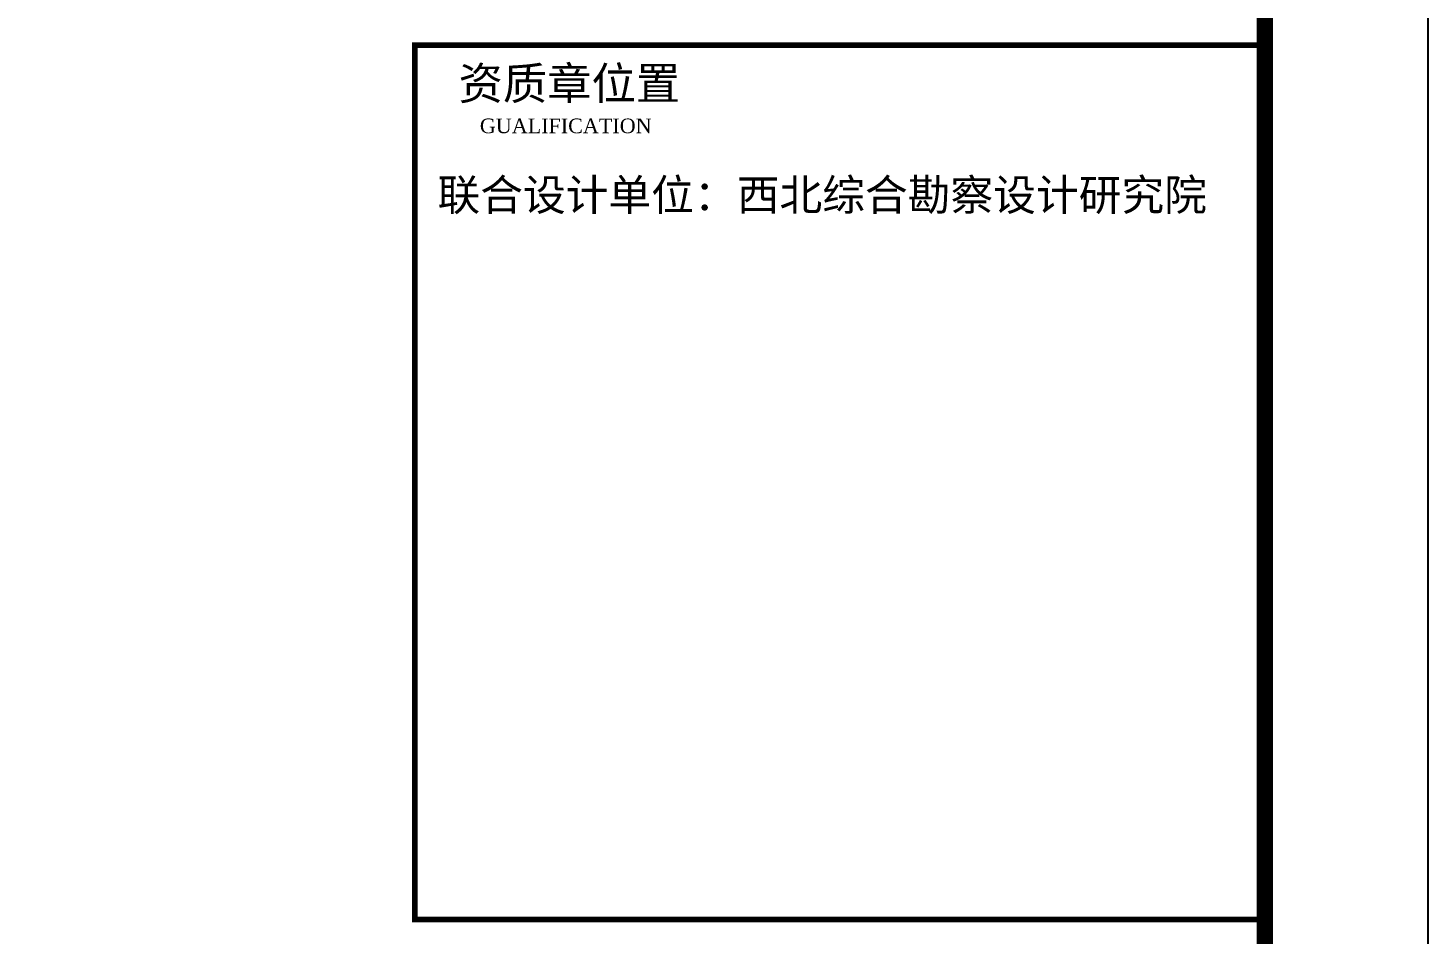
# Model space of a CAD drawing. Extents: x 962303 to 1579583, y -174742 to 224716.
# Drawn here: x 1400059 to 1408633, y 170517 to 176066 of the extents above; entities that cross this region are included whole.
import ezdxf

# ---------------------------------------------------------------- set-up
doc = ezdxf.new("R2010")
doc.units = 0
doc.header["$LTSCALE"] = 1000
doc.header["$MEASUREMENT"] = 0
doc.layers.add('PUB_TEXT', color=7, linetype='Continuous')
doc.layers.add('PUB_TITLE', color=4, linetype='Continuous')
doc.styles.add('GHF', font='times.ttf')
doc.styles.add('STYLE1', font='simhei.ttf', dxfattribs={"width": 0.8})

msp = doc.modelspace()

# ---------------------------------------------------------------- linework, layer by layer
at = {"layer": 'PUB_TITLE'}
msp.add_lwpolyline([(1334333.3, 140258.1), (1334333.3, 182258.1), (1408633.3, 182258.1), (1408633.3, 140258.1)], close=True, dxfattribs=at)
at = {"layer": 'PUB_TITLE', "const_width": 100}
msp.add_lwpolyline([(1336833.3, 141258.1), (1407633.3, 141258.1), (1407633.3, 181258.1), (1336833.3, 181258.1)], close=True, dxfattribs=at)
at = {"layer": 'PUB_TITLE', "color": 4, "const_width": 35.2}
msp.add_lwpolyline([(1402427.9, 170606.4), (1407660, 170606.4), (1407660, 175961.8), (1402427.9, 175961.8)], close=True, dxfattribs=at)

# ---------------------------------------------------------------- texts
at = {"layer": 'PUB_TEXT'}
for s, height, style, p in [('资质章位置', 199, 'STYLE1', (1402695.9, 175627.7)), ('GUALIFICATION', 89.549, 'GHF', (1402826.3, 175422.1)), ('联合设计单位：西北综合勘察设计研究院 ', 191.934, 'STYLE1', (1402566.9, 174948.3))]:
    msp.add_text(s, height=height, dxfattribs=dict(at, style=style)).set_placement(p)

doc.saveas('drawing.dxf')
